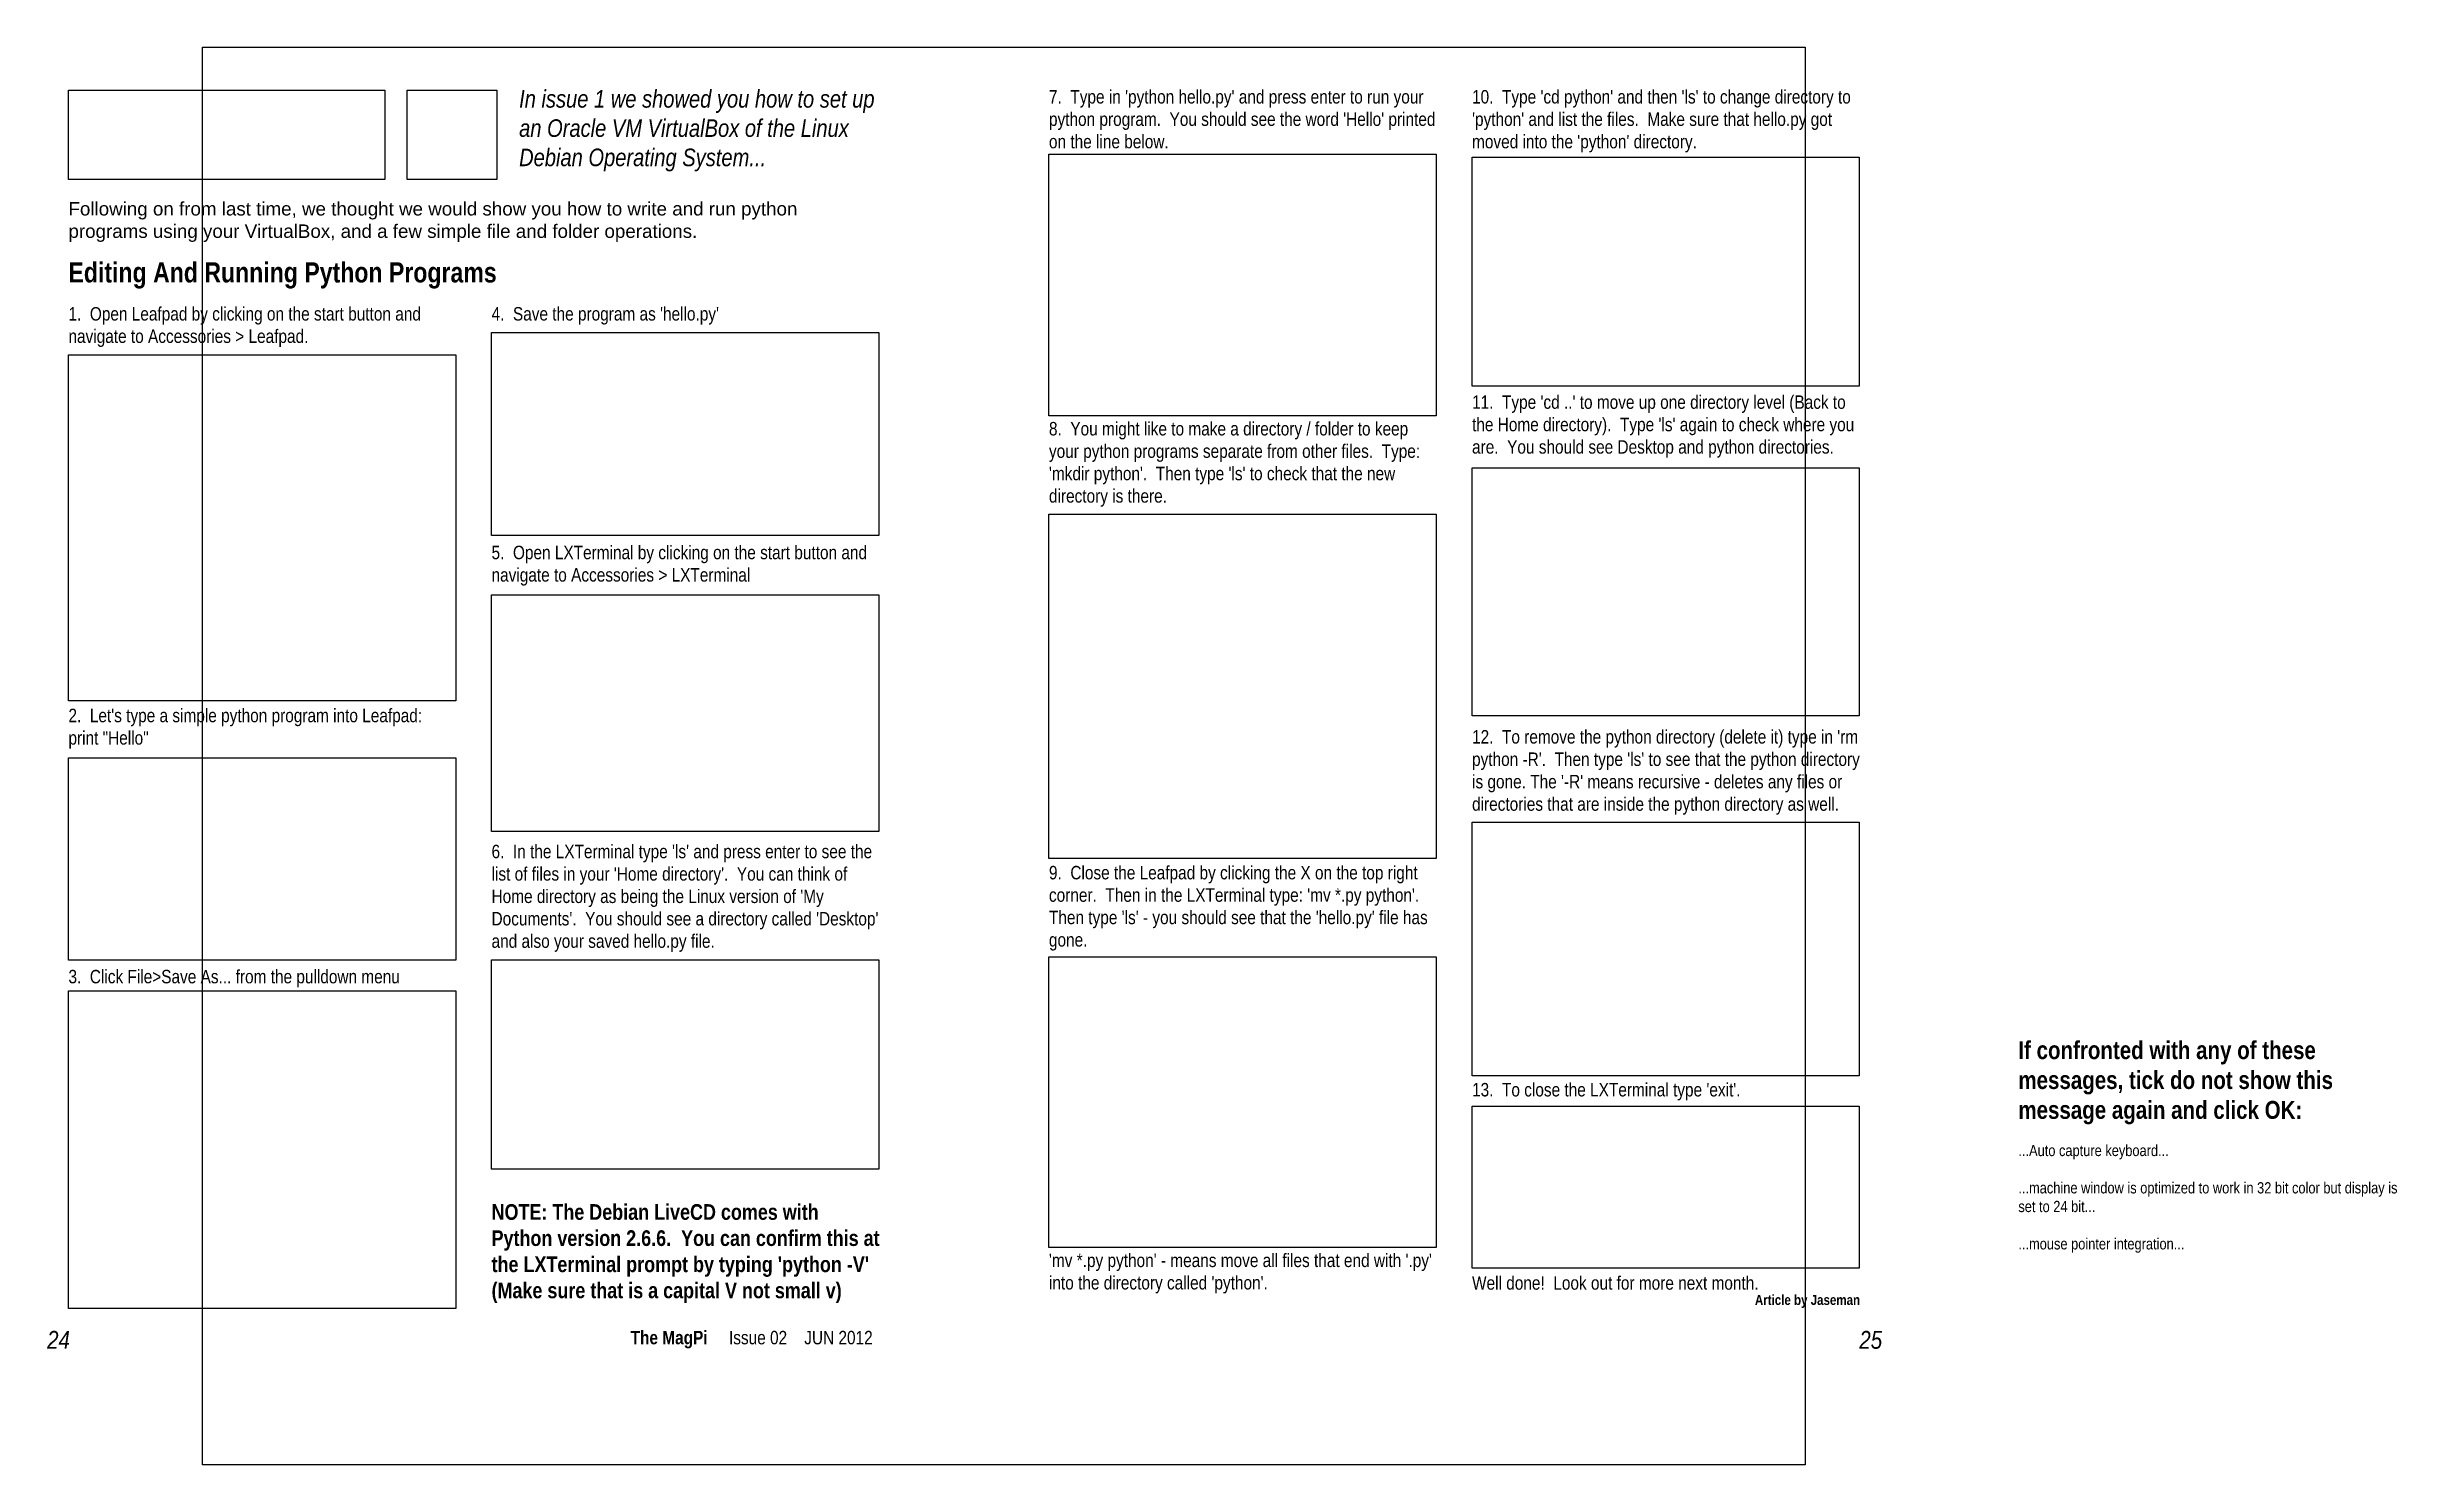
# Model space of a CAD drawing. Header units: millimetres. Extents: x 281 to 806, y -659 to -342.
import ezdxf

# ---------------------------------------------------------------- set-up
doc = ezdxf.new("R2010")
doc.units = ezdxf.units.MM
doc.layers.add('Images', color=7, linetype='Continuous')
doc.layers.add('Text', color=7, linetype='Continuous')
doc.styles.get("Standard").update_dxf_attribs({"font": 'arial.ttf'})
picture_1 = doc.add_image_def('image1.gif', size_in_pixel=(3268, 925))
picture_2 = doc.add_image_def('image2.png', size_in_pixel=(512, 512))
picture_3 = doc.add_image_def('image3.gif', size_in_pixel=(1529, 1352))
picture_4 = doc.add_image_def('image4.png', size_in_pixel=(419, 374))
picture_5 = doc.add_image_def('image5.png', size_in_pixel=(341, 178))
picture_6 = doc.add_image_def('image6.png', size_in_pixel=(338, 277))
picture_7 = doc.add_image_def('image7.png', size_in_pixel=(511, 268))
picture_8 = doc.add_image_def('image8.png', size_in_pixel=(460, 281))
picture_9 = doc.add_image_def('image9.png', size_in_pixel=(522, 282))
picture_10 = doc.add_image_def('image10.png', size_in_pixel=(403, 272))
picture_11 = doc.add_image_def('image11.png', size_in_pixel=(305, 271))
picture_12 = doc.add_image_def('image12.png', size_in_pixel=(340, 255))
picture_13 = doc.add_image_def('image13.png', size_in_pixel=(426, 252))
picture_14 = doc.add_image_def('image14.png', size_in_pixel=(397, 254))
picture_15 = doc.add_image_def('image15.png', size_in_pixel=(394, 258))
picture_16 = doc.add_image_def('image16.png', size_in_pixel=(342, 143))

msp = doc.modelspace()

# ---------------------------------------------------------------- texts
at = {"layer": 'Text', "attachment_point": 1}
for s, width, insert, char_height in [('{\\fArial Narrow|b0|i1|c0|p34;\\C232;In issue 1 we showed you how to set up an Oracle VM VirtualBox of the Linux Debian Operating System...}', 80.3405, (386.24, -351.8), 3.92), ("{\\fArial Narrow|b0|i0|c0|p34;7.  Type in 'python hello.py' and press enter to run your python program.  You should see the word 'Hello' printed on the line below.}", 86.5, (504.58, -351.8), 3), ("{\\fArial Narrow|b0|i0|c0|p34;10.  Type 'cd python' and then 'ls' to change directory to 'python' and list the files.  Make sure that hello.py got moved into the 'python' directory.}", 86.5, (599.08, -351.8), 3), ('Following on from last time, we thought we would show you how to write and run python programs using your VirtualBox, and a few simple file and folder operations.', 181, (285.58, -376.8), 3), ('{\\fArial Narrow|b1|i0|c0|p34;\\C232;Editing And Running Python Programs}', 181, (285.58, -390.25), 4.5), ('{\\fArial Narrow|b0|i0|c0|p34;1.  Open Leafpad by clicking on the start button and navigate to Accessories > Leafpad.\\H1.0215x; }', 86.5, (285.58, -400.25), 3), ("{\\fArial Narrow|b0|i0|c0|p34;4.  Save the program as 'hello.py'}", 86.5, (380.08, -400.25), 3), ("{\\fArial Narrow|b0|i0|c0|p34;11.  Type 'cd ..' to move up one directory level (Back to the Home directory).  Type 'ls' again to check where you are.  You should see Desktop and python directories.}", 86.5, (599.08, -419.96), 3), ("{\\fArial Narrow|b0|i0|c0|p34;8.  You might like to make a directory / folder to keep your python programs separate from other files.  Type: 'mkdir python'.  Then type 'ls' to check that the new directory is there.}", 86.5, (504.58, -425.9), 3), ('{\\fArial Narrow|b0|i0|c0|p34;5.  Open LXTerminal by clicking on the start button and navigate to Accessories > LXTerminal\\H1.0044x; }', 86.5, (380.08, -453.53), 3), ('{\\fArial Narrow|b0|i0|c0|p34;2.  Let\'s type a simple python program into Leafpad:\\Pprint "Hello"\\H1.0043x; }', 86.5, (285.58, -489.92), 3), ("{\\fArial Narrow|b0|i0|c0|p34;12.  To remove the python directory (delete it) type in 'rm python -R'.  Then type 'ls' to see that the python directory is gone. The '-R' means recursive - deletes any files or directories that are inside the python directory as well.}", 86.5, (599.08, -494.68), 3), ("{\\fArial Narrow|b0|i0|c0|p34;6.  In the LXTerminal type 'ls' and press enter to see the list of files in your 'Home directory'.  You can think of Home directory as being the Linux version of 'My Documents'.  You should see a directory called 'Desktop' and also your saved hello.py file.}", 86.5, (380.08, -520.28), 3), ("{\\fArial Narrow|b0|i0|c0|p34;9.  Close the Leafpad by clicking the X on the top right corner.  Then in the LXTerminal type: 'mv *.py python'.  Then type 'ls' - you should see that the 'hello.py' file has gone.}", 86.5, (504.58, -525), 3), ('{\\fArial Narrow|b0|i0|c0|p34;3.  Click File>Save As... from the pulldown menu}', 86.5, (285.58, -548.21), 3), ("{\\fArial Narrow|b0|i0|c0|p34;13.  To close the LXTerminal type 'exit'.}", 86.5, (599.08, -573.46), 3), ("{\\fArial Narrow|b1|i0|c0|p34;NOTE: The Debian LiveCD comes with Python version 2.6.6.  You can confirm this at the LXTerminal prompt by typing 'python -V' (Make sure that is a capital V not small v)}", 86.5, (380.08, -600.51), 3.5), ("{\\fArial Narrow|b0|i0|c0|p34;'mv *.py python' - means move all files that end with '.py' into the directory called 'python'.\\H1.0043x; }", 86.5, (504.58, -611.55), 3), ('{\\fArial Narrow|b0|i0|c0|p34;Well done!  Look out for more next month.}', 86.5, (599.08, -616.6), 3)]:
    msp.add_mtext_dynamic_manual_height_columns(s, width=width, gutter_width=12.5, heights=[0], dxfattribs=dict(at, insert=insert, char_height=char_height))
at = {"layer": 'Text', "color": 14, "insert": (721.1, -564.13), "char_height": 4, "attachment_point": 1}
msp.add_mtext_dynamic_manual_height_columns('{\\fArial Narrow|b1|i0|c0|p34;If confronted with any of these messages, tick do not show this message again and click OK:}', width=86.5, gutter_width=12.5, heights=[0], dxfattribs=at)
at = {"layer": 'Text', "color": 166, "insert": (721.1, -587.28), "char_height": 2.5, "attachment_point": 1}
msp.add_mtext_dynamic_manual_height_columns('{\\fArial Narrow|b0|i0|c0|p34;\\C256;...Auto capture keyboard...\\P\\H1.3333x; \\H0.75x;\\P...machine window is optimized to work in 32 bit color but display is \\H1.2263x; \\H0.81545x;set to 24 bit...\\H1.264x; \\H0.79112x;\\P\\H1.2474x; \\H0.80169x;\\P...mouse pointer integration...\\H1.2509x; }', width=86.5, gutter_width=12.5, heights=[0], dxfattribs=at)
at = {"layer": 'Text', "color": 255, "attachment_point": 1}
for s, width, insert, char_height in [('\\pi63.177;{\\fArial Narrow|b1|i0|c0|p34;\\C256;Article by Jaseman}', 86.5, (599.08, -620.76), 2.25), ('\\pi5.2333;{\\fArial Narrow|b0|i1|c0|p34;\\C43;24}', 10, (275.58, -628.8), 4), ('{\\fArial Narrow|b0|i1|c0|p34;\\C43;25}', 9.7232, (685.58, -628.8), 4)]:
    msp.add_mtext_dynamic_manual_height_columns(s, width=width, gutter_width=12.5, heights=[0], dxfattribs=dict(at, insert=insert, char_height=char_height))
at = {"layer": 'Text', "color": 254, "insert": (325.53, -628.8), "char_height": 3, "attachment_point": 1}
msp.add_mtext_dynamic_manual_height_columns('\\pi85.618;{\\fArial Narrow|b1|i0|c0|p34;The MagPi\\fArial Narrow|b0|i0|c0|p34;     Issue 02    JUN 2012}', width=139.4261, gutter_width=12.5, heights=[0], dxfattribs=at)

# ---------------------------------------------------------------- pictures from other files: only their frames are drawn
at = {"layer": 'Images'}
image = msp.add_image(picture_3, insert=(315.53, -658.74), size_in_units=(357.99, 316.55), dxfattribs=dict(at, brightness=99, contrast=7))
image.dxf.flags = 15
image = msp.add_image(picture_1, insert=(285.58, -371.8), size_in_units=(70.66, 20), dxfattribs=at)
image.dxf.flags = 15
image = msp.add_image(picture_2, insert=(361.24, -371.8), size_in_units=(20, 20), dxfattribs=at)
image.dxf.flags = 15
image = msp.add_image(picture_10, insert=(504.58, -424.52), size_in_units=(86.5, 58.38), dxfattribs=at)
image.dxf.flags = 7
image = msp.add_image(picture_13, insert=(599.08, -417.93), size_in_units=(86.5, 51.17), dxfattribs=at)
image.dxf.flags = 7
image = msp.add_image(picture_7, insert=(380.08, -451.27), size_in_units=(86.5, 45.37), dxfattribs=at)
image.dxf.flags = 7
image = msp.add_image(picture_4, insert=(285.58, -488.15), size_in_units=(86.5, 77.21), dxfattribs=at)
image.dxf.flags = 7
image = msp.add_image(picture_14, insert=(599.08, -491.51), size_in_units=(86.5, 55.34), dxfattribs=at)
image.dxf.flags = 7
image = msp.add_image(picture_11, insert=(504.58, -523.34), size_in_units=(86.5, 76.86), dxfattribs=at)
image.dxf.flags = 7
image = msp.add_image(picture_8, insert=(380.08, -517.35), size_in_units=(86.5, 52.84), dxfattribs=at)
image.dxf.flags = 7
image = msp.add_image(picture_5, insert=(285.58, -546.04), size_in_units=(86.5, 45.15), dxfattribs=at)
image.dxf.flags = 7
image = msp.add_image(picture_15, insert=(599.08, -571.9), size_in_units=(86.5, 56.64), dxfattribs=at)
image.dxf.flags = 7
image = msp.add_image(picture_12, insert=(504.58, -610.15), size_in_units=(86.5, 64.87), dxfattribs=at)
image.dxf.flags = 7
image = msp.add_image(picture_9, insert=(380.08, -592.73), size_in_units=(86.5, 46.73), dxfattribs=at)
image.dxf.flags = 7
image = msp.add_image(picture_6, insert=(285.58, -623.8), size_in_units=(86.5, 70.89), dxfattribs=at)
image.dxf.flags = 7
image = msp.add_image(picture_16, insert=(599.08, -614.77), size_in_units=(86.5, 36.17), dxfattribs=at)
image.dxf.flags = 7

doc.saveas('drawing.dxf')
